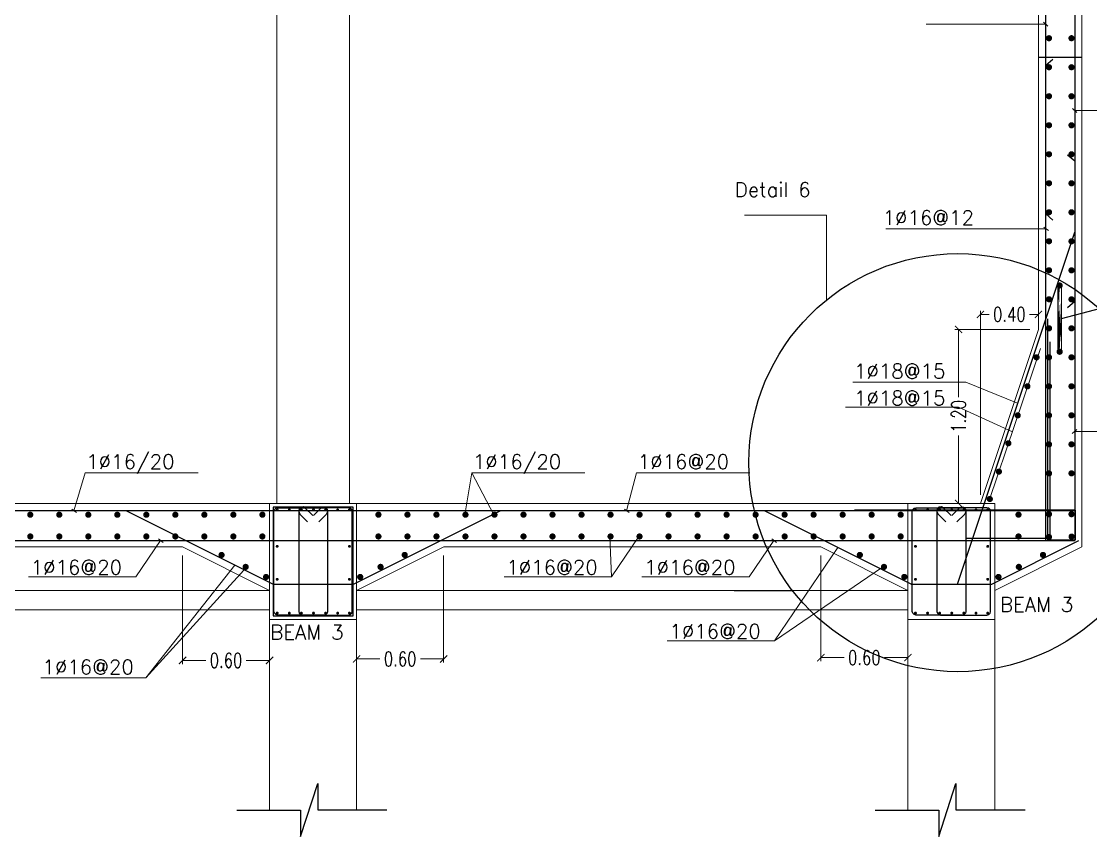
# Model space of a CAD drawing. Extents: x 166525 to 167198, y 178739 to 179747.
# Drawn here: x 167076.48 to 167091.22, y 179029.27 to 179040.51 of the extents above; entities that cross this region are included whole.
import ezdxf

# ---------------------------------------------------------------- set-up
doc = ezdxf.new("R2010")
doc.units = 0
doc.header["$MEASUREMENT"] = 0
doc.linetypes.add('AUSGEZOGEN', pattern=[0])
doc.linetypes.add('CENTER', pattern=[2, 1.25, -0.25, 0.25, -0.25])
doc.layers.get('0').update_dxf_attribs({"linetype": 'CONTINUOUS'})
doc.layers.get('DEFPOINTS').update_dxf_attribs({"linetype": 'CONTINUOUS'})
for name, color, linetype, lineweight in [('BEAM', 6, 'CONTINUOUS', 13), ('hah', 41, 'CONTINUOUS', 9), ('LINE', 8, 'CONTINUOUS', 9)]:
    doc.layers.add(name, color=color, linetype=linetype, lineweight=lineweight)
for name, color, linetype in [('BEAM-DIM', 4, 'CONTINUOUS'), ('BEAM-REIN', 2, 'CONTINUOUS'), ('EBENE0', 7, 'AUSGEZOGEN'), ('FRAM-REIN', 2, 'CONTINUOUS'), ('LAYER40', 7, 'AUSGEZOGEN'), ('outdim', 42, 'CONTINUOUS'), ('REBARS', 2, 'CONTINUOUS')]:
    doc.layers.add(name, color=color, linetype=linetype)
doc.styles.add('DIM', font='simplex.shx', dxfattribs={"width": 0.75})
doc.styles.add('ROMANS', font='romans.shx')
doc.dimstyles.new('MUTASIM', dxfattribs={"dimscale": 0.9995, "dimtxt": 0.2, "dimasz": 0.1, "dimexe": 0.05, "dimexo": 0.12, "dimgap": 0.05, "dimtad": 0, "dimzin": 0, "dimdsep": 46, "dimtxsty": 'DIM', "dimblk": 'ARCHTICK', "dimcen": 0.09, "dimclrd": 35, "dimclre": 33, "dimclrt": 256, "dimazin": 0, "dimtfac": 1, "dimtofl": 0, "dimtmove": 1, "dimatfit": 3, "dimfxl": 0.18, "dimtolj": 1, "dimtzin": 0, "dimlwd": 13, "dimlwe": 9, "dimarcsym": 0})

# ---------------------------------------------------------------- blocks, each defined once
blk = doc.blocks.new('_ARCHTICK')
at = {"color": 0, "linetype": 'ByBlock', "const_width": 0.15}
blk.add_lwpolyline([(-0.5, -0.5), (0.5, 0.5)], dxfattribs=at)
blk = doc.blocks.new('*D1883')
at = {"layer": 'BEAM', "color": 33, "lineweight": 9, "transparency": 16777216}
for p, q in [((167090.385, 179036.264), (167089.354, 179036.264)), ((167089.585, 179033.864), (167089.354, 179033.864))]:
    blk.add_line(p, q, dxfattribs=at)
at = {"layer": 'BEAM', "color": 35, "lineweight": 13, "transparency": 16777216}
for p, q in [((167089.404, 179036.264), (167089.404, 179035.328)), ((167089.404, 179033.864), (167089.404, 179034.799))]:
    blk.add_line(p, q, dxfattribs=at)
at = {"layer": 'DEFPOINTS', "color": 0, "transparency": 16777216}
for p in [(167089.404, 179036.264), (167090.505, 179036.264), (167089.705, 179033.864)]:
    blk.add_point(p, dxfattribs=at)
at = {"layer": 'BEAM', "color": 35, "lineweight": 13, "transparency": 16777216, "xscale": 0.09995000000000001, "yscale": 0.09995000000000001, "zscale": 0.09995000000000001}
for p, rotation in [((167089.404, 179036.264), 90), ((167089.404, 179033.864), 270)]:
    blk.add_blockref('_ARCHTICK', p, dxfattribs=dict(at, rotation=rotation))
at = {"layer": 'BEAM', "transparency": 16777216, "insert": (167089.404, 179035.064), "char_height": 0.1999, "attachment_point": 5, "rotation": 90, "style": 'DIM'}
blk.add_mtext('\\A1;1.20', dxfattribs=at)
blk = doc.blocks.new('*D1884')
at = {"layer": 'BEAM', "color": 33, "lineweight": 9, "transparency": 16777216}
for p, q in [((167089.705, 179033.984), (167089.705, 179036.521)), ((167090.505, 179036.384), (167090.505, 179036.521))]:
    blk.add_line(p, q, dxfattribs=at)
at = {"layer": 'BEAM', "color": 35, "lineweight": 13, "transparency": 16777216}
for p, q in [((167089.705, 179036.471), (167089.827, 179036.471)), ((167090.505, 179036.471), (167090.384, 179036.471))]:
    blk.add_line(p, q, dxfattribs=at)
at = {"layer": 'DEFPOINTS', "color": 0, "transparency": 16777216}
for p in [(167090.505, 179036.471), (167090.505, 179036.264), (167089.705, 179033.864)]:
    blk.add_point(p, dxfattribs=at)
at = {"layer": 'BEAM', "color": 35, "lineweight": 13, "transparency": 16777216, "xscale": 0.09995000000000001, "yscale": 0.09995000000000001, "zscale": 0.09995000000000001, "rotation": 180}
blk.add_blockref('_ARCHTICK', (167089.705, 179036.471), dxfattribs=at)
at = {"layer": 'BEAM', "color": 35, "lineweight": 13, "transparency": 16777216, "xscale": 0.09995000000000001, "yscale": 0.09995000000000001, "zscale": 0.09995000000000001}
blk.add_blockref('_ARCHTICK', (167090.505, 179036.471), dxfattribs=at)
at = {"layer": 'BEAM', "transparency": 16777216, "insert": (167090.105, 179036.471), "char_height": 0.1999, "attachment_point": 5, "style": 'DIM'}
blk.add_mtext('\\A1;0.40', dxfattribs=at)
blk = doc.blocks.new('new block')
at = {"layer": 'FRAM-REIN', "const_width": 8.4}
blk.add_lwpolyline([(-3.4, 2.5, -1), (3.4, -2.5, -1)], format="xyb", close=True, dxfattribs=at)
blk = doc.blocks.new('*D1887')
at = {"layer": 'BEAM', "color": 33, "lineweight": 9, "transparency": 16777216}
for p, q in [((167078.705, 179033.144), (167078.705, 179031.649)), ((167079.905, 179032.544), (167079.905, 179031.649))]:
    blk.add_line(p, q, dxfattribs=at)
at = {"layer": 'BEAM', "color": 35, "lineweight": 13, "transparency": 16777216}
for p, q in [((167078.705, 179031.699), (167079.027, 179031.699)), ((167079.905, 179031.699), (167079.584, 179031.699))]:
    blk.add_line(p, q, dxfattribs=at)
at = {"layer": 'DEFPOINTS', "color": 0, "transparency": 16777216}
for p in [(167078.705, 179033.264), (167079.905, 179032.664), (167079.905, 179031.699)]:
    blk.add_point(p, dxfattribs=at)
at = {"layer": 'BEAM', "color": 35, "lineweight": 13, "transparency": 16777216, "xscale": 0.09995000000000001, "yscale": 0.09995000000000001, "zscale": 0.09995000000000001, "rotation": 180}
blk.add_blockref('_ARCHTICK', (167078.705, 179031.699), dxfattribs=at)
at = {"layer": 'BEAM', "color": 35, "lineweight": 13, "transparency": 16777216, "xscale": 0.09995000000000001, "yscale": 0.09995000000000001, "zscale": 0.09995000000000001}
blk.add_blockref('_ARCHTICK', (167079.905, 179031.699), dxfattribs=at)
at = {"layer": 'BEAM', "transparency": 16777216, "insert": (167079.305, 179031.699), "char_height": 0.1999, "attachment_point": 5, "style": 'DIM'}
blk.add_mtext('\\A1;0.60', dxfattribs=at)
blk = doc.blocks.new('*D1888')
at = {"layer": 'BEAM', "color": 33, "lineweight": 9, "transparency": 16777216}
for p, q in [((167082.305, 179033.144), (167082.305, 179031.67)), ((167081.105, 179032.275), (167081.105, 179031.67))]:
    blk.add_line(p, q, dxfattribs=at)
at = {"layer": 'BEAM', "color": 35, "lineweight": 13, "transparency": 16777216}
for p, q in [((167081.105, 179031.72), (167081.427, 179031.72)), ((167082.305, 179031.72), (167081.984, 179031.72))]:
    blk.add_line(p, q, dxfattribs=at)
at = {"layer": 'DEFPOINTS', "color": 0, "transparency": 16777216}
for p in [(167082.305, 179033.264), (167081.105, 179032.395), (167082.305, 179031.72)]:
    blk.add_point(p, dxfattribs=at)
at = {"layer": 'BEAM', "color": 35, "lineweight": 13, "transparency": 16777216, "xscale": 0.09995000000000001, "yscale": 0.09995000000000001, "zscale": 0.09995000000000001, "rotation": 180}
blk.add_blockref('_ARCHTICK', (167081.105, 179031.72), dxfattribs=at)
at = {"layer": 'BEAM', "color": 35, "lineweight": 13, "transparency": 16777216, "xscale": 0.09995000000000001, "yscale": 0.09995000000000001, "zscale": 0.09995000000000001}
blk.add_blockref('_ARCHTICK', (167082.305, 179031.72), dxfattribs=at)
at = {"layer": 'BEAM', "transparency": 16777216, "insert": (167081.705, 179031.72), "char_height": 0.1999, "attachment_point": 5, "style": 'DIM'}
blk.add_mtext('\\A1;0.60', dxfattribs=at)
blk = doc.blocks.new('*D1889')
at = {"layer": 'BEAM', "color": 33, "lineweight": 9, "transparency": 16777216}
for p, q in [((167087.505, 179033.144), (167087.505, 179031.688)), ((167088.705, 179032.544), (167088.705, 179031.688))]:
    blk.add_line(p, q, dxfattribs=at)
at = {"layer": 'BEAM', "color": 35, "lineweight": 13, "transparency": 16777216}
for p, q in [((167087.505, 179031.738), (167087.827, 179031.738)), ((167088.705, 179031.738), (167088.384, 179031.738))]:
    blk.add_line(p, q, dxfattribs=at)
at = {"layer": 'DEFPOINTS', "color": 0, "transparency": 16777216}
for p in [(167087.505, 179033.264), (167088.705, 179032.664), (167088.705, 179031.738)]:
    blk.add_point(p, dxfattribs=at)
at = {"layer": 'BEAM', "color": 35, "lineweight": 13, "transparency": 16777216, "xscale": 0.09995000000000001, "yscale": 0.09995000000000001, "zscale": 0.09995000000000001, "rotation": 180}
blk.add_blockref('_ARCHTICK', (167087.505, 179031.738), dxfattribs=at)
at = {"layer": 'BEAM', "color": 35, "lineweight": 13, "transparency": 16777216, "xscale": 0.09995000000000001, "yscale": 0.09995000000000001, "zscale": 0.09995000000000001}
blk.add_blockref('_ARCHTICK', (167088.705, 179031.738), dxfattribs=at)
at = {"layer": 'BEAM', "transparency": 16777216, "insert": (167088.105, 179031.738), "char_height": 0.1999, "attachment_point": 5, "style": 'DIM'}
blk.add_mtext('\\A1;0.60', dxfattribs=at)

msp = doc.modelspace()

# ---------------------------------------------------------------- hatches: boundary and pattern name
h = msp.add_hatch(color=2)
edge = h.paths.add_edge_path()
edge.add_arc((167090.79766, 179036.86957), 0.04314, 0, 360)
h = msp.add_hatch(color=2)
edge = h.paths.add_edge_path()
edge.add_arc((167090.79766, 179035.95564), 0.04314, 0, 360)
at = {"layer": 'hah', "linetype": 'CENTER', "ltscale": 2}
h = msp.add_hatch(dxfattribs=at)
h.set_pattern_fill('PLASTI', color=2, scale=0.05, style=0)
h.set_pattern_definition([(7e-15, (166611.150642, 179332.292626), (0, 0.0125), []), (7e-15, (166611.150642, 179332.294188), (0, 0.0125), []), (7e-15, (166611.150642, 179332.295751), (0, 0.0125), []), (7e-15, (166611.150642, 179332.300438), (0, 0.0125), [])])
edge = h.paths.add_edge_path()
edge.add_line((167090.79705, 179036.89953), (167090.79705, 179036.83689))
edge.add_line((167090.82819, 179036.87174), (167090.76569, 179036.87174))
edge.add_line((167090.77387, 179035.96528), (167090.77387, 179036.86186))
edge.add_line((167090.82387, 179035.96528), (167090.82387, 179036.86186))
edge.add_line((167090.79705, 179035.9856), (167090.79705, 179035.92296))
edge.add_line((167090.82819, 179035.95781), (167090.76569, 179035.95781))

# ---------------------------------------------------------------- linework, layer by layer
at = {"layer": 'BEAM'}
for p, q in [((167091.10537, 179045.78357), (167091.10537, 179033.26357)), ((167080.00537, 179033.86357), (167080.00537, 179045.38357)), ((167081.00537, 179033.86357), (167081.00537, 179045.38357)), ((167090.50537, 179036.26357), (167090.50537, 179045.38357)), ((167089.70537, 179033.86357), (167090.50537, 179036.26357)), ((167080.00537, 179033.86357), (167071.10537, 179033.86357)), ((167089.90537, 179033.86357), (167081.00537, 179033.86357)), ((167078.70537, 179033.26357), (167073.50537, 179033.26357)), ((167079.90537, 179032.66357), (167078.70537, 179033.26357)), ((167081.10537, 179032.66357), (167082.30537, 179033.26357)), ((167087.50537, 179033.26357), (167082.30537, 179033.26357)), ((167088.70537, 179032.66357), (167087.50537, 179033.26357)), ((167089.90537, 179032.66357), (167091.10537, 179033.26357)), ((167079.90537, 179032.66357), (167072.30537, 179032.66357)), ((167079.90537, 179032.66357), (167079.90537, 179029.63537)), ((167081.10537, 179032.66357), (167081.10537, 179029.6378)), ((167088.70537, 179032.66357), (167081.10537, 179032.66357)), ((167088.70537, 179029.63537), (167088.70537, 179032.66357)), ((167089.90537, 179029.6378), (167089.90537, 179032.66357))]:
    msp.add_line(p, q, dxfattribs=at)
for points in [[(167079.90537, 179032.26357), (167081.10537, 179032.26357), (167081.10537, 179033.86357), (167079.90537, 179033.86357)], [(167079.90537, 179032.26357), (167081.10537, 179032.26357), (167081.10537, 179033.86357), (167079.90537, 179033.86357)], [(167088.70537, 179032.26357), (167089.90537, 179032.26357), (167089.90537, 179033.86357), (167088.70537, 179033.86357)]]:
    msp.add_lwpolyline(points, close=True, dxfattribs=at)
for points in [[(167073.50537, 179032.66357), (167079.90537, 179032.66357)], [(167082.30537, 179032.66357), (167088.70537, 179032.66357)], [(167072.30537, 179032.3952), (167079.90537, 179032.3952)], [(167081.10537, 179032.3952), (167088.70537, 179032.3952)]]:
    msp.add_lwpolyline(points, dxfattribs=at)
at = {"layer": 'BEAM-REIN', "const_width": 0.019}
for points in [[(167079.99943, 179033.77518, 1), (167080.02043, 179033.77518, 1)], [(167080.16623, 179033.77518, 1), (167080.18723, 179033.77518, 1)], [(167080.33303, 179033.77518, 1), (167080.35403, 179033.77518, 1)], [(167080.49983, 179033.77518, 1), (167080.52083, 179033.77518, 1)], [(167080.66663, 179033.77518, 1), (167080.68763, 179033.77518, 1)], [(167080.83343, 179033.77518, 1), (167080.85443, 179033.77518, 1)], [(167080.99497, 179033.77518, 1), (167081.01597, 179033.77518, 1)], [(167088.79943, 179033.77518, 1), (167088.82043, 179033.77518, 1)], [(167088.96623, 179033.77518, 1), (167088.98723, 179033.77518, 1)], [(167089.13303, 179033.77518, 1), (167089.15403, 179033.77518, 1)], [(167089.29983, 179033.77518, 1), (167089.32083, 179033.77518, 1)], [(167089.46663, 179033.77518, 1), (167089.48763, 179033.77518, 1)], [(167089.63343, 179033.77518, 1), (167089.65443, 179033.77518, 1)], [(167089.79497, 179033.77518, 1), (167089.81597, 179033.77518, 1)], [(167079.99943, 179033.27213, 1), (167080.02043, 179033.27213, 1)], [(167080.99497, 179033.27213, 1), (167081.01597, 179033.27213, 1)], [(167088.79943, 179033.27213, 1), (167088.82043, 179033.27213, 1)], [(167089.79497, 179033.27213, 1), (167089.81597, 179033.27213, 1)], [(167079.99943, 179032.81792, 1), (167080.02043, 179032.81792, 1)], [(167080.99497, 179032.81792, 1), (167081.01597, 179032.81792, 1)], [(167088.79943, 179032.81792, 1), (167088.82043, 179032.81792, 1)], [(167089.79497, 179032.81792, 1), (167089.81597, 179032.81792, 1)], [(167079.99943, 179032.35198, 1), (167080.02043, 179032.35198, 1)], [(167080.16623, 179032.35198, 1), (167080.18723, 179032.35198, 1)], [(167080.33303, 179032.35198, 1), (167080.35403, 179032.35198, 1)], [(167080.49983, 179032.35198, 1), (167080.52083, 179032.35198, 1)], [(167080.66663, 179032.35198, 1), (167080.68763, 179032.35198, 1)], [(167080.83343, 179032.35198, 1), (167080.85443, 179032.35198, 1)], [(167080.99497, 179032.35198, 1), (167081.01597, 179032.35198, 1)], [(167088.79943, 179032.35198, 1), (167088.82043, 179032.35198, 1)], [(167088.96623, 179032.35198, 1), (167088.98723, 179032.35198, 1)], [(167089.13303, 179032.35198, 1), (167089.15403, 179032.35198, 1)], [(167089.29983, 179032.35198, 1), (167089.32083, 179032.35198, 1)], [(167089.46663, 179032.35198, 1), (167089.48763, 179032.35198, 1)], [(167089.63343, 179032.35198, 1), (167089.65443, 179032.35198, 1)], [(167089.79497, 179032.35198, 1), (167089.81597, 179032.35198, 1)]]:
    msp.add_lwpolyline(points, format="xyb", close=True, dxfattribs=at)
at = {"layer": 'EBENE0', "color": 2, "linetype": 'AUSGEZOGEN'}
msp.add_line((167086.31052, 179032.66357), (167087.11052, 179032.66357), dxfattribs=at)
at = {"layer": 'EBENE0', "color": 8, "linetype": 'AUSGEZOGEN'}
for p, q in [((167080.33063, 179029.26961), (167080.5686, 179030.00112)), ((167080.5686, 179030.00112), (167080.5686, 179029.6378)), ((167089.13063, 179029.26961), (167089.3686, 179030.00112)), ((167089.3686, 179030.00112), (167089.3686, 179029.6378)), ((167079.452, 179029.63537), (167080.33063, 179029.63537)), ((167080.33063, 179029.63537), (167080.33063, 179029.26961)), ((167080.5686, 179029.6378), (167081.52046, 179029.6378)), ((167088.252, 179029.63537), (167089.13063, 179029.63537)), ((167089.13063, 179029.63537), (167089.13063, 179029.26961)), ((167089.3686, 179029.6378), (167090.32046, 179029.6378))]:
    msp.add_line(p, q, dxfattribs=at)
at = {"layer": 'FRAM-REIN', "lineweight": 25}
for p, q in [((167090.60537, 179033.35301), (167090.60537, 179045.68357)), ((167091.00537, 179045.68357), (167091.00537, 179033.35301)), ((167090.70428, 179039.98649), (167090.60537, 179039.90101)), ((167091.00537, 179038.58268), (167090.90646, 179038.66816)), ((167090.70428, 179037.7722), (167090.60537, 179037.85768)), ((167089.38787, 179032.75301), (167091.00537, 179037.60553)), ((167091.00537, 179036.64858), (167090.90646, 179036.5631)), ((167090.6283, 179036.40984), (167090.6283, 179033.36383)), ((167090.66091, 179036.09164), (167090.66091, 179033.38185)), ((167091.00537, 179033.76357), (167070.00537, 179033.76357)), ((167081.06065, 179032.75301), (167083.08177, 179033.76357)), ((167091.0184, 179033.77144), (167087.97099, 179033.77144)), ((167091.0184, 179033.36383), (167091.0184, 179033.77144)), ((167070.00537, 179033.35301), (167091.00537, 179033.35301)), ((167090.66091, 179033.38185), (167089.51042, 179033.38185)), ((167089.86065, 179032.75301), (167091.06065, 179033.35301)), ((167090.6283, 179033.36383), (167091.0184, 179033.36383)), ((167079.95009, 179032.75301), (167081.06065, 179032.75301)), ((167079.95009, 179032.75301), (167081.06065, 179032.75301)), ((167088.75009, 179032.75301), (167089.86065, 179032.75301))]:
    msp.add_line(p, q, dxfattribs=at)
at = {"layer": 'FRAM-REIN'}
for p, q in [((167079.95009, 179032.75301), (167077.92898, 179033.76357)), ((167088.75009, 179032.75301), (167086.72898, 179033.76357))]:
    msp.add_line(p, q, dxfattribs=at)
at = {"layer": 'FRAM-REIN', "lineweight": 25}
msp.add_lwpolyline([(167079.95537, 179032.31357), (167081.05537, 179032.31357), (167081.05537, 179033.81357), (167079.95537, 179033.81357)], close=True, dxfattribs=at)
at = {"layer": 'hah', "color": 2, "linetype": 'CENTER', "ltscale": 2}
for p, q in [((167090.77387, 179035.96528), (167090.77387, 179036.86186)), ((167090.82387, 179035.96528), (167090.82387, 179036.86186))]:
    msp.add_line(p, q, dxfattribs=at)
at = {"layer": 'LAYER40', "color": 1, "linetype": 'AUSGEZOGEN'}
msp.add_line((167090.82446, 179036.41357), (167091.67665, 179036.63819), dxfattribs=at)
at = {"layer": 'LINE', "linetype": 'Continuous'}
for p, q in [((167088.95537, 179040.47094), (167090.60537, 179040.47094)), ((167090.57445, 179040.49833), (167090.6363, 179040.44355)), ((167090.97445, 179039.31148), (167091.0363, 179039.25669)), ((167091.00537, 179039.28408), (167092.32914, 179039.28408)), ((167087.58516, 179037.83779), (167086.45274, 179037.83779)), ((167087.58516, 179036.67053), (167087.58516, 179037.83779)), ((167088.40025, 179037.65147), (167090.60537, 179037.65147)), ((167090.57819, 179037.67255), (167090.64212, 179037.62569)), ((167090.5357, 179036.00183), (167089.82795, 179033.90477)), ((167087.94682, 179035.53525), (167089.50642, 179035.53525)), ((167090.21856, 179035.2451), (167089.50642, 179035.53525)), ((167087.84395, 179035.19143), (167089.40355, 179035.19143)), ((167089.40355, 179035.19143), (167090.14703, 179034.85019)), ((167091.03271, 179034.88191), (167090.97085, 179034.82712)), ((167092.86442, 179034.85603), (167091.00537, 179034.85603)), ((167077.20745, 179033.76357), (167077.36136, 179034.28591)), ((167077.36136, 179034.28591), (167078.92096, 179034.28591)), ((167082.597, 179033.70857), (167082.69248, 179034.28591)), ((167082.69248, 179034.28591), (167084.25208, 179034.28591)), ((167082.997, 179033.70857), (167082.69248, 179034.28591)), ((167084.82548, 179033.76357), (167084.96472, 179034.28591)), ((167084.96472, 179034.28591), (167086.52433, 179034.28591)), ((167077.18027, 179033.78465), (167077.2442, 179033.73779)), ((167084.7983, 179033.78465), (167084.86223, 179033.73779)), ((167078.39925, 179033.35301), (167078.05918, 179032.8514)), ((167078.37207, 179033.37409), (167078.436, 179033.32724)), ((167084.6175, 179032.8514), (167084.59517, 179033.40847)), ((167084.99517, 179033.40847), (167084.6175, 179032.8514)), ((167086.858, 179033.35301), (167086.51793, 179032.8514)), ((167086.83082, 179033.37409), (167086.89475, 179033.32724)), ((167087.73954, 179033.25829), (167086.86571, 179031.96938)), ((167079.42732, 179033.0144), (167078.19733, 179031.46095)), ((167079.59653, 179032.99363), (167078.19733, 179031.46095)), ((167086.86571, 179031.96938), (167088.35507, 179032.98414)), ((167078.05918, 179032.8514), (167076.57968, 179032.8514)), ((167084.6175, 179032.8514), (167083.138, 179032.8514)), ((167086.51793, 179032.8514), (167085.03843, 179032.8514)), ((167086.86571, 179031.96938), (167085.38621, 179031.96938)), ((167078.19733, 179031.46095), (167076.75066, 179031.46095))]:
    msp.add_line(p, q, dxfattribs=at)
at = {"layer": 'outdim'}
msp.add_line((167090.50537, 179040.01933), (167091.10537, 179040.01933), dxfattribs=at)
msp.add_circle((167089.39434, 179034.42646), 2.88252, dxfattribs=at)
at = {"layer": 'REBARS'}
for points in [[(167080.51018, 179033.69581, 0), (167080.61795, 179033.80357, 0), (167080.64395, 179033.81748, 0), (167080.6733, 179033.81459, 0), (167080.6961, 179033.79588, 0), (167080.70466, 179033.76765, 0), (167080.70466, 179032.37437, 0), (167080.69786, 179032.34897, 0), (167080.67926, 179032.33038, 0), (167080.65386, 179032.32357, 0), (167080.01617, 179032.32357, 0), (167079.99077, 179032.33038, 0), (167079.97218, 179032.34897, 0), (167079.96537, 179032.37437, 0), (167079.96537, 179033.75277, 0), (167079.97218, 179033.77817, 0), (167079.99077, 179033.79676, 0), (167080.01617, 179033.80357, 0), (167080.65386, 179033.80357, 0), (167080.68978, 179033.78869, 0), (167080.70466, 179033.75277, 0), (167080.68978, 179033.71685, 0), (167080.58202, 179033.60909, 0)], [(167080.50056, 179033.69581, 0), (167080.3928, 179033.80357, 0), (167080.36679, 179033.81748, 0), (167080.33744, 179033.81459, 0), (167080.31465, 179033.79588, 0), (167080.30608, 179033.76765, 0), (167080.30608, 179032.37437, 0), (167080.31289, 179032.34897, 0), (167080.33148, 179032.33038, 0), (167080.35688, 179032.32357, 0), (167080.99457, 179032.32357, 0), (167081.01997, 179032.33038, 0), (167081.03857, 179032.34897, 0), (167081.04537, 179032.37437, 0), (167081.04537, 179033.75277, 0), (167081.03857, 179033.77817, 0), (167081.01997, 179033.79676, 0), (167080.99457, 179033.80357, 0), (167080.35688, 179033.80357, 0), (167080.32096, 179033.78869, 0), (167080.30608, 179033.75277, 0), (167080.32096, 179033.71685, 0), (167080.42873, 179033.60909, 0)], [(167089.31018, 179033.69581, 0), (167089.41795, 179033.80357, 0), (167089.44395, 179033.81748, 0), (167089.4733, 179033.81459, 0), (167089.4961, 179033.79588, 0), (167089.50466, 179033.76765, 0), (167089.50466, 179032.37437, 0), (167089.49786, 179032.34897, 0), (167089.47926, 179032.33038, 0), (167089.45386, 179032.32357, 0), (167088.81617, 179032.32357, 0), (167088.79077, 179032.33038, 0), (167088.77218, 179032.34897, 0), (167088.76537, 179032.37437, 0), (167088.76537, 179033.75277, 0), (167088.77218, 179033.77817, 0), (167088.79077, 179033.79676, 0), (167088.81617, 179033.80357, 0), (167089.45386, 179033.80357, 0), (167089.48978, 179033.78869, 0), (167089.50466, 179033.75277, 0), (167089.48978, 179033.71685, 0), (167089.38202, 179033.60909, 0)], [(167089.30056, 179033.69581, 0), (167089.1928, 179033.80357, 0), (167089.16679, 179033.81748, 0), (167089.13744, 179033.81459, 0), (167089.11465, 179033.79588, 0), (167089.10608, 179033.76765, 0), (167089.10608, 179032.37437, 0), (167089.11289, 179032.34897, 0), (167089.13148, 179032.33038, 0), (167089.15688, 179032.32357, 0), (167089.79457, 179032.32357, 0), (167089.81997, 179032.33038, 0), (167089.83857, 179032.34897, 0), (167089.84537, 179032.37437, 0), (167089.84537, 179033.75277, 0), (167089.83857, 179033.77817, 0), (167089.81997, 179033.79676, 0), (167089.79457, 179033.80357, 0), (167089.15688, 179033.80357, 0), (167089.12096, 179033.78869, 0), (167089.10608, 179033.75277, 0), (167089.12096, 179033.71685, 0), (167089.22873, 179033.60909, 0)]]:
    msp.add_polyline3d(points, dxfattribs=at)

# ---------------------------------------------------------------- block references
at = {"layer": 'BEAM'}
for p, xscale, yscale, zscale, rotation in [((167090.65093, 179040.27877), -0.005062500007562916, 0.005062499985797331, 0.005062500829808414, 167.0997860701086), ((167090.96097, 179040.27877), -0.005062500007562916, 0.005062499985797331, 0.005062500829808414, 167.0997860701086), ((167090.65093, 179039.87877), -0.005062500007562916, 0.005062499985797331, 0.005062500829808414, 167.0997860701086), ((167090.96097, 179039.87877), -0.005062500007562916, 0.005062499985797331, 0.005062500829808414, 167.0997860701086), ((167090.65093, 179039.47877), -0.005062500007562916, 0.005062499985797331, 0.005062500829808414, 167.0997860701086), ((167090.96097, 179039.47877), -0.005062500007562916, 0.005062499985797331, 0.005062500829808414, 167.0997860701086), ((167090.65093, 179039.07877), -0.005062500007562916, 0.005062499985797331, 0.005062500829808414, 167.0997860701086), ((167090.96097, 179039.07877), -0.005062500007562916, 0.005062499985797331, 0.005062500829808414, 167.0997860701086), ((167090.65093, 179038.67877), -0.005062500007562916, 0.005062499985797331, 0.005062500829808414, 167.0997860701086), ((167090.96097, 179038.67877), -0.005062500007562916, 0.005062499985797331, 0.005062500829808414, 167.0997860701086), ((167090.65093, 179038.27877), -0.005062500007562916, 0.005062499985797331, 0.005062500829808414, 167.0997860701086), ((167090.96097, 179038.27877), -0.005062500007562916, 0.005062499985797331, 0.005062500829808414, 167.0997860701086), ((167090.65093, 179037.87877), -0.005062500007562916, 0.005062499985797331, 0.005062500829808414, 167.0997860701086), ((167090.96097, 179037.87877), -0.005062500007562916, 0.005062499985797331, 0.005062500829808414, 167.0997860701086), ((167090.65093, 179037.47877), -0.005062500007562916, 0.005062499985797331, 0.005062500829808414, 167.0997860701086), ((167090.96097, 179037.47877), -0.005062500007562916, 0.005062499985797331, 0.005062500829808414, 167.0997860701086), ((167090.65093, 179037.07877), -0.005062500007562916, 0.005062499985797331, 0.005062500829808414, 167.0997860701086), ((167090.96097, 179037.07877), -0.005062500007562916, 0.005062499985797331, 0.005062500829808414, 167.0997860701086), ((167090.65093, 179036.67877), -0.005062500007562916, 0.005062499985797331, 0.005062500829808414, 167.0997860701086), ((167090.96097, 179036.67877), -0.005062500007562916, 0.005062499985797331, 0.005062500829808414, 167.0997860701086), ((167090.65093, 179036.27877), -0.005062500007562916, 0.005062499985797331, 0.005062500829808414, 167.0997860701086), ((167090.96097, 179036.27877), -0.005062500007562916, 0.005062499985797331, 0.005062500829808414, 167.0997860701086), ((167090.47976, 179035.87854), 0.005062500007562916, 0.005062500007562916, 0.005062500007562916, 192.9002139298915), ((167090.65093, 179035.87877), -0.005062500007562916, 0.005062499985797331, 0.005062500829808414, 167.0997860701086), ((167090.96097, 179035.87877), -0.005062500007562916, 0.005062499985797331, 0.005062500829808414, 167.0997860701086), ((167090.35267, 179035.47869), 0.005062500007562916, 0.005062500007562916, 0.005062500007562916, 192.9002139298915), ((167090.65093, 179035.47877), -0.005062500007562916, 0.005062499985797331, 0.005062500829808414, 167.0997860701086), ((167090.96097, 179035.47877), -0.005062500007562916, 0.005062499985797331, 0.005062500829808414, 167.0997860701086), ((167090.21927, 179035.07848), 0.005062500007562916, 0.005062500007562916, 0.005062500007562916, 192.9002139298915), ((167090.65093, 179035.07877), -0.005062500007562916, 0.005062499985797331, 0.005062500829808414, 167.0997860701086), ((167090.96097, 179035.07877), -0.005062500007562916, 0.005062499985797331, 0.005062500829808414, 167.0997860701086), ((167090.09097, 179034.69359), 0.005062500007562916, 0.005062500007562916, 0.005062500007562916, 192.9002139298915), ((167090.65093, 179034.67877), -0.005062500007562916, 0.005062499985797331, 0.005062500829808414, 167.0997860701086), ((167090.96097, 179034.67877), -0.005062500007562916, 0.005062499985797331, 0.005062500829808414, 167.0997860701086), ((167089.9606, 179034.30246), 0.005062500007562916, 0.005062500007562916, 0.005062500007562916, 192.9002139298915), ((167090.65093, 179034.27877), -0.005062500007562916, 0.005062499985797331, 0.005062500829808414, 167.0997860701086), ((167090.96097, 179034.27877), -0.005062500007562916, 0.005062499985797331, 0.005062500829808414, 167.0997860701086), ((167089.83475, 179033.92492), 0.005062500007562916, 0.005062500007562916, 0.005062500007562916, 192.9002139298915), ((167076.60564, 179033.70857), -0.005062500007562916, 0.005062499985797331, 0.005062500829808414, 167.0997860701086), ((167077.00564, 179033.70857), -0.005062500007562916, 0.005062499985797331, 0.005062500829808414, 167.0997860701086), ((167077.40564, 179033.70857), -0.005062500007562916, 0.005062499985797331, 0.005062500829808414, 167.0997860701086), ((167077.80564, 179033.70857), -0.005062500007562916, 0.005062499985797331, 0.005062500829808414, 167.0997860701086), ((167078.20564, 179033.70857), -0.005062500007562916, 0.005062499985797331, 0.005062500829808414, 167.0997860701086), ((167078.60564, 179033.70857), -0.005062500007562916, 0.005062499985797331, 0.005062500829808414, 167.0997860701086), ((167079.00564, 179033.70857), -0.005062500007562916, 0.005062499985797331, 0.005062500829808414, 167.0997860701086), ((167079.40564, 179033.70857), -0.005062500007562916, 0.005062499985797331, 0.005062500829808414, 167.0997860701086), ((167079.80564, 179033.70857), -0.005062500007562916, 0.005062499985797331, 0.005062500829808414, 167.0997860701086), ((167081.40564, 179033.70857), -0.005062500007562916, 0.005062499985797331, 0.005062500829808414, 167.0997860701086), ((167081.80564, 179033.70857), -0.005062500007562916, 0.005062499985797331, 0.005062500829808414, 167.0997860701086), ((167082.20564, 179033.70857), -0.005062500007562916, 0.005062499985797331, 0.005062500829808414, 167.0997860701086), ((167082.60564, 179033.70857), -0.005062500007562916, 0.005062499985797331, 0.005062500829808414, 167.0997860701086), ((167083.00564, 179033.70857), -0.005062500007562916, 0.005062499985797331, 0.005062500829808414, 167.0997860701086), ((167083.40564, 179033.70857), -0.005062500007562916, 0.005062499985797331, 0.005062500829808414, 167.0997860701086), ((167083.80564, 179033.70857), -0.005062500007562916, 0.005062499985797331, 0.005062500829808414, 167.0997860701086), ((167084.20564, 179033.70857), -0.005062500007562916, 0.005062499985797331, 0.005062500829808414, 167.0997860701086), ((167084.60564, 179033.70857), -0.005062500007562916, 0.005062499985797331, 0.005062500829808414, 167.0997860701086), ((167085.00564, 179033.70857), -0.005062500007562916, 0.005062499985797331, 0.005062500829808414, 167.0997860701086), ((167085.40564, 179033.70857), -0.005062500007562916, 0.005062499985797331, 0.005062500829808414, 167.0997860701086), ((167085.80564, 179033.70857), -0.005062500007562916, 0.005062499985797331, 0.005062500829808414, 167.0997860701086), ((167086.20564, 179033.70857), -0.005062500007562916, 0.005062499985797331, 0.005062500829808414, 167.0997860701086), ((167086.60564, 179033.70857), -0.005062500007562916, 0.005062499985797331, 0.005062500829808414, 167.0997860701086), ((167087.00564, 179033.70857), -0.005062500007562916, 0.005062499985797331, 0.005062500829808414, 167.0997860701086), ((167087.40564, 179033.70857), -0.005062500007562916, 0.005062499985797331, 0.005062500829808414, 167.0997860701086), ((167087.80564, 179033.70857), -0.005062500007562916, 0.005062499985797331, 0.005062500829808414, 167.0997860701086), ((167088.20564, 179033.70857), -0.005062500007562916, 0.005062499985797331, 0.005062500829808414, 167.0997860701086), ((167088.60564, 179033.70857), -0.005062500007562916, 0.005062499985797331, 0.005062500829808414, 167.0997860701086), ((167090.23021, 179033.70857), -0.005062500007562916, 0.005062499985797331, 0.005062500829808414, 167.0997860701086), ((167090.65093, 179033.71616), -0.005062500007562916, 0.005062499985797331, 0.005062500829808414, 167.0997860701086), ((167076.60564, 179033.40847), -0.005062500007562916, 0.005062499985797331, 0.005062500829808414, 167.0997860701086), ((167077.00564, 179033.40847), -0.005062500007562916, 0.005062499985797331, 0.005062500829808414, 167.0997860701086), ((167077.40564, 179033.40847), -0.005062500007562916, 0.005062499985797331, 0.005062500829808414, 167.0997860701086), ((167077.80564, 179033.40847), -0.005062500007562916, 0.005062499985797331, 0.005062500829808414, 167.0997860701086), ((167078.20564, 179033.40847), -0.005062500007562916, 0.005062499985797331, 0.005062500829808414, 167.0997860701086), ((167078.60564, 179033.40847), -0.005062500007562916, 0.005062499985797331, 0.005062500829808414, 167.0997860701086), ((167079.00564, 179033.40847), -0.005062500007562916, 0.005062499985797331, 0.005062500829808414, 167.0997860701086), ((167079.40564, 179033.40847), -0.005062500007562916, 0.005062499985797331, 0.005062500829808414, 167.0997860701086), ((167079.80564, 179033.40847), -0.005062500007562916, 0.005062499985797331, 0.005062500829808414, 167.0997860701086), ((167081.40564, 179033.40847), -0.005062500007562916, 0.005062499985797331, 0.005062500829808414, 167.0997860701086), ((167081.80564, 179033.40847), -0.005062500007562916, 0.005062499985797331, 0.005062500829808414, 167.0997860701086), ((167082.20564, 179033.40847), -0.005062500007562916, 0.005062499985797331, 0.005062500829808414, 167.0997860701086), ((167082.60564, 179033.40847), -0.005062500007562916, 0.005062499985797331, 0.005062500829808414, 167.0997860701086), ((167083.00564, 179033.40847), -0.005062500007562916, 0.005062499985797331, 0.005062500829808414, 167.0997860701086), ((167083.40564, 179033.40847), -0.005062500007562916, 0.005062499985797331, 0.005062500829808414, 167.0997860701086), ((167083.80564, 179033.40847), -0.005062500007562916, 0.005062499985797331, 0.005062500829808414, 167.0997860701086), ((167084.20564, 179033.40847), -0.005062500007562916, 0.005062499985797331, 0.005062500829808414, 167.0997860701086), ((167084.60564, 179033.40847), -0.005062500007562916, 0.005062499985797331, 0.005062500829808414, 167.0997860701086), ((167085.00564, 179033.40847), -0.005062500007562916, 0.005062499985797331, 0.005062500829808414, 167.0997860701086), ((167085.40564, 179033.40847), -0.005062500007562916, 0.005062499985797331, 0.005062500829808414, 167.0997860701086), ((167085.80564, 179033.40847), -0.005062500007562916, 0.005062499985797331, 0.005062500829808414, 167.0997860701086), ((167086.20564, 179033.40847), -0.005062500007562916, 0.005062499985797331, 0.005062500829808414, 167.0997860701086), ((167086.60564, 179033.40847), -0.005062500007562916, 0.005062499985797331, 0.005062500829808414, 167.0997860701086), ((167087.00564, 179033.40847), -0.005062500007562916, 0.005062499985797331, 0.005062500829808414, 167.0997860701086), ((167087.40564, 179033.40847), -0.005062500007562916, 0.005062499985797331, 0.005062500829808414, 167.0997860701086), ((167087.80564, 179033.40847), -0.005062500007562916, 0.005062499985797331, 0.005062500829808414, 167.0997860701086), ((167088.20564, 179033.40847), -0.005062500007562916, 0.005062499985797331, 0.005062500829808414, 167.0997860701086), ((167088.60564, 179033.40847), -0.005062500007562916, 0.005062499985797331, 0.005062500829808414, 167.0997860701086), ((167090.23021, 179033.40847), -0.005062500007562916, 0.005062499985797331, 0.005062500829808414, 167.0997860701086), ((167090.65093, 179033.40127), -0.005062500007562916, 0.005062499985797331, 0.005062500829808414, 167.0997860701086), ((167090.96229, 179033.4066), -0.005062500007562916, 0.005062499985797331, 0.005062500829808414, 167.0997860701086), ((167079.24297, 179033.15372), 0.005062500007562916, 0.005062500007562916, 0.005062500007562916, 192.9002139298915), ((167081.76778, 179033.15372), -0.005062500007562916, 0.005062499985797331, 0.005062500829808414, 167.0997860701086), ((167088.04297, 179033.15372), 0.005062500007562916, 0.005062500007562916, 0.005062500007562916, 192.9002139298915), ((167090.56778, 179033.15372), -0.005062500007562916, 0.005062499985797331, 0.005062500829808414, 167.0997860701086), ((167079.5758, 179032.98889), 0.005062500007562916, 0.005062500007562916, 0.005062500007562916, 192.9002139298915), ((167081.43495, 179032.98889), -0.005062500007562916, 0.005062499985797331, 0.005062500829808414, 167.0997860701086), ((167088.3758, 179032.98889), 0.005062500007562916, 0.005062500007562916, 0.005062500007562916, 192.9002139298915), ((167090.23495, 179032.98889), -0.005062500007562916, 0.005062499985797331, 0.005062500829808414, 167.0997860701086), ((167079.85657, 179032.85029), 0.005062500007562916, 0.005062500007562916, 0.005062500007562916, 192.9002139298915), ((167081.15417, 179032.85029), -0.005062500007562916, 0.005062499985797331, 0.005062500829808414, 167.0997860701086), ((167088.65657, 179032.85029), 0.005062500007562916, 0.005062500007562916, 0.005062500007562916, 192.9002139298915), ((167089.95417, 179032.85029), -0.005062500007562916, 0.005062499985797331, 0.005062500829808414, 167.0997860701086)]:
    msp.add_blockref('new block', p, dxfattribs=dict(at, xscale=xscale, yscale=yscale, zscale=zscale, rotation=rotation))
at = {"layer": 'FRAM-REIN', "lineweight": 25, "xscale": -0.005062500007562916, "yscale": 0.005062499985797331, "zscale": 0.005062500829808414, "rotation": 167.0997860701086}
msp.add_blockref('new block', (167090.96097, 179033.71616), dxfattribs=at)

# ---------------------------------------------------------------- texts
at = {"layer": 'BEAM-DIM', "style": 'ROMANS'}
for s, p in [('1%%C16@12', (167088.35717, 179037.70452)), ('1%%C18@15', (167087.96285, 179035.5883)), ('1%%C18@15', (167087.96285, 179035.21663)), ('1%%C16/20', (167077.37739, 179034.33896)), ('1%%C16/20', (167082.70851, 179034.33896)), ('1%%C16@20', (167084.98076, 179034.33896)), ('1%%C16@20', (167076.6109, 179032.88191)), ('1%%C16@20', (167083.16922, 179032.88191)), ('1%%C16@20', (167085.06965, 179032.88191)), ('BEAM 3', (167089.97322, 179032.37064)), ('BEAM 3', (167079.91303, 179031.98865)), ('1%%C16@20', (167085.41743, 179031.99989)), ('1%%C16@20', (167076.77318, 179031.5093))]:
    msp.add_text(s, height=0.2, dxfattribs=at).set_placement(p)
at = {"layer": 'BEAM-DIM', "insert": (167087.36476, 179038.29034), "char_height": 0.2, "width": 1.4389473, "attachment_point": 3, "style": 'ROMANS'}
msp.add_mtext('Detail 6', dxfattribs=at)

# ---------------------------------------------------------------- dimensions: what is measured, and where the dimension line sits
at = {"layer": 'BEAM'}
for base, p1, p2, text, picture, middle in [((167090.50537, 179036.47076), (167089.70537, 179033.86357), (167090.50537, 179036.26357), '0.40', '*D1884', (167090.10537, 179036.47076)), ((167079.90537, 179031.69877), (167078.70537, 179033.26357), (167079.90537, 179032.66357), '0.60', '*D1887', (167079.30537, 179031.69877)), ((167082.30537, 179031.7198), (167081.10537, 179032.3952), (167082.30537, 179033.26357), '0.60', '*D1888', (167081.70537, 179031.7198)), ((167088.70537, 179031.73817), (167087.50537, 179033.26357), (167088.70537, 179032.66357), '0.60', '*D1889', (167088.10537, 179031.73817))]:
    dim = msp.add_linear_dim(base=base, p1=p1, p2=p2, text=text, dimstyle='MUTASIM', override={"dimlfac": 50}, dxfattribs=at)
    dim.commit()
    dim.dimension.update_dxf_attribs({"geometry": picture, "text_midpoint": middle})
dim = msp.add_linear_dim(base=(167089.40355, 179036.26357), p1=(167089.70537, 179033.86357), p2=(167090.50537, 179036.26357), angle=90, text='1.20', dimstyle='MUTASIM', override={"dimlfac": 50}, dxfattribs=at)
dim.commit()
dim.dimension.update_dxf_attribs({"geometry": '*D1883', "text_midpoint": (167089.40355, 179035.06357)})

doc.saveas('drawing.dxf')
